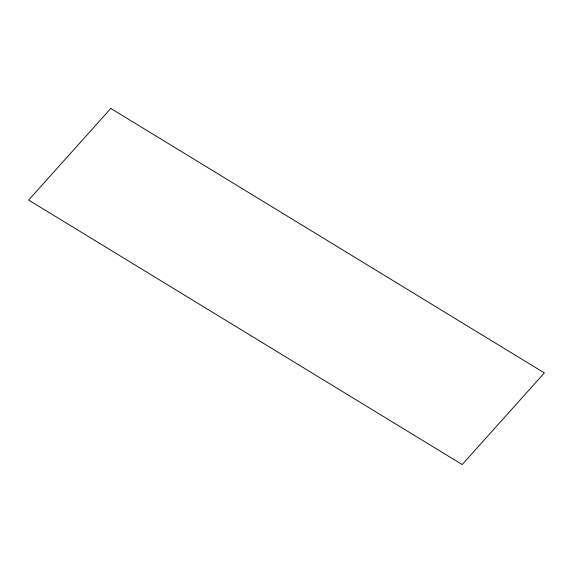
<?xml version="1.0" encoding="UTF-8"?>
<svg xmlns="http://www.w3.org/2000/svg" width="573" height="573" viewBox="0 0 573 573"><rect width="100%" height="100%" fill="white"/><g stroke="black" fill="none" stroke-linecap="round" stroke-linejoin="round"><path stroke-width="0.86" d="M110.797 108.447L28.65 200.07L462.203 464.553L544.35 372.93L110.797 108.447"/></g></svg>
